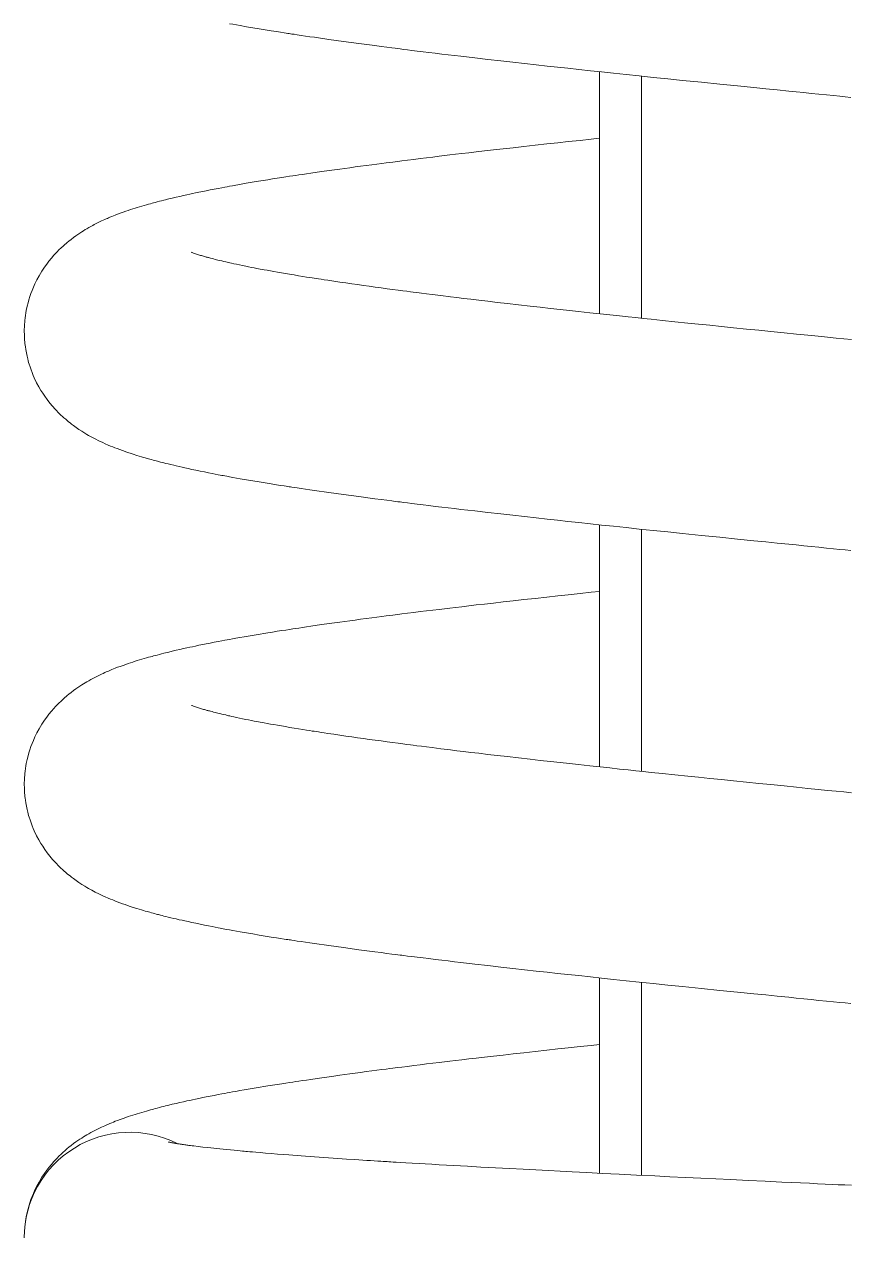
# Model space of a CAD drawing. Extents: x 104.2 to 172.2, y 134.1 to 160.6.
# Drawn here: x 149.018 to 150.237, y 135.947 to 137.743 of the extents above; entities that cross this region are included whole.
import ezdxf

# ---------------------------------------------------------------- set-up
doc = ezdxf.new("R2010")
doc.units = 0
doc.header["$LTSCALE"] = 0.5
doc.header["$MEASUREMENT"] = 0
doc.layers.add('AM_5', color=3, linetype='CONTINUOUS', lineweight=15)

msp = doc.modelspace()

# ---------------------------------------------------------------- linework, layer by layer
at = {"layer": 'AM_5', "color": 0, "ltscale": 0.75}
for p, q in [((149.93098, 137.30763), (149.93098, 137.66586)), ((149.93098, 136.63727), (149.93098, 136.99549)), ((149.93098, 136.03957), (149.93098, 136.32513))]:
    msp.add_line(p, q, dxfattribs=at)
at = {"layer": 'AM_5', "color": 0, "ltscale": 0.75, "flags": 128}
for points in [[(150.24023, 137.63446), (150.23181, 137.63531), (150.22383, 137.63612), (150.21455, 137.63705), (150.20439, 137.63808), (150.19309, 137.63922), (150.18173, 137.64036), (150.17048, 137.6415), (150.15934, 137.64262), (150.14831, 137.64373), (150.13122, 137.64546), (150.11434, 137.64716), (150.09691, 137.64891), (150.07242, 137.65138), (150.04665, 137.65397), (150.01956, 137.65671), (149.99116, 137.65962), (149.9697, 137.66183), (149.94813, 137.66406), (149.92753, 137.66622), (149.90793, 137.66828), (149.88934, 137.67024), (149.87175, 137.67212), (149.85514, 137.6739), (149.83802, 137.67574), (149.82208, 137.67747), (149.80673, 137.67914), (149.79109, 137.68086), (149.77515, 137.68261), (149.75794, 137.68452), (149.74044, 137.68647), (149.72255, 137.68849), (149.70381, 137.69061), (149.68421, 137.69285), (149.66374, 137.69523), (149.65448, 137.69632), (149.64506, 137.69744), (149.63549, 137.69858), (149.62578, 137.69975), (149.61632, 137.7009), (149.60778, 137.70195), (149.59887, 137.70305), (149.5912, 137.704), (149.58476, 137.70481), (149.57951, 137.70547), (149.57645, 137.70585), (149.57382, 137.70619), (149.57057, 137.7066), (149.56654, 137.70711), (149.56176, 137.70772), (149.55435, 137.70868), (149.54569, 137.7098), (149.53665, 137.71098), (149.51305, 137.71411), (149.49036, 137.7172), (149.46849, 137.72025), (149.44717, 137.7233), (149.44059, 137.72425), (149.43406, 137.72521), (149.42761, 137.72616), (149.42188, 137.72701), (149.4172, 137.72772), (149.41404, 137.72819), (149.41161, 137.72856), (149.40984, 137.72883), (149.40789, 137.72912), (149.4055, 137.72949), (149.40266, 137.72993), (149.39731, 137.73075), (149.39091, 137.73175), (149.38348, 137.73293), (149.37459, 137.73436), (149.36547, 137.73586), (149.3562, 137.73741), (149.34682, 137.73901), (149.33732, 137.74067), (149.33197, 137.74162), (149.32659, 137.74258), (149.32163, 137.74348)], [(150.24023, 136.9641), (150.23181, 136.96495), (150.22383, 136.96575), (150.21455, 136.96669), (150.20439, 136.96772), (150.19309, 136.96886), (150.18173, 136.97), (150.17048, 136.97114), (150.15934, 136.97226), (150.14831, 136.97337), (150.13122, 136.97509), (150.11434, 136.97679), (150.09691, 136.97855), (150.07242, 136.98101), (150.04665, 136.98361), (150.01956, 136.98635), (149.99116, 136.98925), (149.9697, 136.99146), (149.94813, 136.9937), (149.92753, 136.99585), (149.90793, 136.99791), (149.88934, 136.99988), (149.87175, 137.00175), (149.85514, 137.00353), (149.83802, 137.00538), (149.82208, 137.00711), (149.80673, 137.00878), (149.79109, 137.01049), (149.77515, 137.01225), (149.75794, 137.01416), (149.74044, 137.01611), (149.72255, 137.01812), (149.70381, 137.02024), (149.68421, 137.02249), (149.66374, 137.02487), (149.65448, 137.02596), (149.64506, 137.02708), (149.63549, 137.02822), (149.62578, 137.02939), (149.61632, 137.03054), (149.60778, 137.03159), (149.59887, 137.03268), (149.5912, 137.03364), (149.58476, 137.03444), (149.57951, 137.0351), (149.57645, 137.03549), (149.57382, 137.03582), (149.57057, 137.03623), (149.56654, 137.03675), (149.56176, 137.03736), (149.55435, 137.03831), (149.54569, 137.03943), (149.53665, 137.04062), (149.51305, 137.04375), (149.49036, 137.04684), (149.46849, 137.04989), (149.44717, 137.05293), (149.44059, 137.05389), (149.43406, 137.05484), (149.42761, 137.0558), (149.42188, 137.05665), (149.4172, 137.05735), (149.41404, 137.05783), (149.41161, 137.0582), (149.40984, 137.05847), (149.40789, 137.05876), (149.4055, 137.05913), (149.40266, 137.05956), (149.39731, 137.06039), (149.39091, 137.06139), (149.38348, 137.06257), (149.37459, 137.064), (149.36547, 137.0655), (149.3562, 137.06705), (149.34682, 137.06865), (149.33732, 137.0703), (149.33197, 137.07125), (149.32659, 137.07222), (149.32163, 137.07312), (149.31765, 137.07385), (149.31462, 137.07442), (149.31242, 137.07483), (149.31014, 137.07525), (149.30765, 137.07573), (149.30495, 137.07624), (149.30072, 137.07705), (149.29607, 137.07796), (149.29078, 137.079), (149.28484, 137.08019), (149.27827, 137.08153), (149.2719, 137.08286), (149.26594, 137.08413), (149.26054, 137.0853), (149.25574, 137.08635), (149.25155, 137.08729), (149.24747, 137.08822), (149.24302, 137.08924), (149.23922, 137.09013), (149.23513, 137.09111), (149.2312, 137.09205), (149.22778, 137.0929), (149.22483, 137.09363), (149.22227, 137.09427), (149.21991, 137.09487), (149.2182, 137.09531), (149.21661, 137.09572), (149.2151, 137.09612), (149.21324, 137.09661), (149.21088, 137.09723), (149.20868, 137.09782), (149.20621, 137.09849), (149.20381, 137.09915), (149.2017, 137.09974), (149.19987, 137.10025), (149.19715, 137.10102), (149.19444, 137.10181), (149.19161, 137.10264), (149.18836, 137.10361), (149.18457, 137.10477), (149.17949, 137.10637), (149.17506, 137.10781), (149.17108, 137.10915), (149.16739, 137.11042), (149.1635, 137.1118), (149.15948, 137.11326), (149.15553, 137.11476), (149.15214, 137.11607), (149.14897, 137.11734), (149.14597, 137.11856), (149.14237, 137.12008), (149.13808, 137.12196), (149.13428, 137.12368), (149.1287, 137.12633), (149.12316, 137.1291), (149.11801, 137.13182), (149.11345, 137.13436), (149.11092, 137.13583), (149.10759, 137.13782), (149.1035, 137.14036), (149.099, 137.14331), (149.0948, 137.1462), (149.09096, 137.14898), (149.08823, 137.15104), (149.08589, 137.15287), (149.0839, 137.15446), (149.08184, 137.15615), (149.0795, 137.15814), (149.07691, 137.16041), (149.0705, 137.16639), (149.06397, 137.17312), (149.06011, 137.17745), (149.05619, 137.18213), (149.05223, 137.18723), (149.0486, 137.19226), (149.04555, 137.1968), (149.04294, 137.20095), (149.0398, 137.20631), (149.0366, 137.21229), (149.03316, 137.21944), (149.03151, 137.2232), (149.02988, 137.2272), (149.02829, 137.23141), (149.02677, 137.23577), (149.02554, 137.23964), (149.02475, 137.2423), (149.02412, 137.24457), (149.02337, 137.24744), (149.02242, 137.2514), (149.02138, 137.25636), (149.02051, 137.26119), (149.01991, 137.26518), (149.01954, 137.26805), (149.01928, 137.27039), (149.01905, 137.27277), (149.01882, 137.2754), (149.01856, 137.27924), (149.01838, 137.28346), (149.01831, 137.28801), (149.01835, 137.29128), (149.01846, 137.29435), (149.01861, 137.29721), (149.01874, 137.29923), (149.0189, 137.30147), (149.01916, 137.30438), (149.01957, 137.30817), (149.02005, 137.31182), (149.02065, 137.31566), (149.02131, 137.31931), (149.02258, 137.32531), (149.02388, 137.33055), (149.02508, 137.33484), (149.0266, 137.33972), (149.02819, 137.34436), (149.02987, 137.3488), (149.03178, 137.35344), (149.03412, 137.35868), (149.037, 137.36453), (149.04021, 137.37045), (149.04437, 137.37738), (149.04819, 137.38317), (149.05147, 137.38778), (149.05479, 137.39213), (149.05841, 137.39659), (149.06205, 137.40078), (149.0644, 137.40337), (149.06681, 137.40591), (149.06954, 137.40867), (149.07261, 137.41166), (149.07572, 137.41455), (149.07825, 137.4168), (149.08013, 137.41842), (149.08182, 137.41985), (149.08425, 137.42185), (149.08746, 137.42439), (149.09119, 137.42721), (149.09457, 137.42966), (149.09754, 137.43173), (149.10054, 137.43374), (149.10333, 137.43555), (149.10596, 137.4372), (149.10852, 137.43877), (149.1109, 137.44019), (149.11366, 137.44178), (149.11668, 137.44347), (149.11943, 137.44496), (149.12182, 137.44623), (149.12458, 137.44765), (149.12747, 137.44909), (149.13055, 137.45059), (149.13266, 137.45159), (149.1349, 137.45263), (149.13729, 137.45371), (149.13946, 137.45468), (149.14116, 137.45542), (149.14269, 137.45607), (149.14492, 137.45702), (149.14762, 137.45813), (149.15032, 137.45923), (149.15286, 137.46023), (149.15631, 137.46157), (149.16015, 137.463), (149.16425, 137.46449), (149.1683, 137.46592), (149.17209, 137.46722), (149.17555, 137.46837), (149.17886, 137.46945), (149.1821, 137.47048), (149.18534, 137.47149), (149.18875, 137.47253), (149.19188, 137.47346), (149.19542, 137.4745), (149.19883, 137.47548), (149.20196, 137.47636), (149.20478, 137.47714), (149.2073, 137.47783), (149.20949, 137.47842), (149.21171, 137.47901), (149.21455, 137.47976), (149.21804, 137.48067), (149.22124, 137.48149), (149.22439, 137.48228), (149.22726, 137.483), (149.22986, 137.48364), (149.23216, 137.4842), (149.23707, 137.48538), (149.24288, 137.48675), (149.24836, 137.48801), (149.25358, 137.48919), (149.25878, 137.49034), (149.26279, 137.49122), (149.26684, 137.49209), (149.27138, 137.49305), (149.27645, 137.49411), (149.28203, 137.49526), (149.28739, 137.49634), (149.29302, 137.49747), (149.29893, 137.49862), (149.30492, 137.49978), (149.31019, 137.50078), (149.31464, 137.50161), (149.31824, 137.50228), (149.32177, 137.50293), (149.32601, 137.5037), (149.33102, 137.5046), (149.33682, 137.50563), (149.34343, 137.50679), (149.36093, 137.50977), (149.37852, 137.51266), (149.38544, 137.51377), (149.39235, 137.51486), (149.39885, 137.51587), (149.40477, 137.51678), (149.41036, 137.51764), (149.41527, 137.51838), (149.41963, 137.51903), (149.42433, 137.51974), (149.42958, 137.52052), (149.43539, 137.52137), (149.44176, 137.5223), (149.45138, 137.5237), (149.46177, 137.52518), (149.47294, 137.52676), (149.48492, 137.52843), (149.49214, 137.52943), (149.49963, 137.53045), (149.50739, 137.53151), (149.51545, 137.53259), (149.52379, 137.53371), (149.53195, 137.53479), (149.53938, 137.53576), (149.54668, 137.53672), (149.55305, 137.53754), (149.55848, 137.53824), (149.56294, 137.53881), (149.56642, 137.53926), (149.57062, 137.53979), (149.57653, 137.54054), (149.58472, 137.54157), (149.59429, 137.54277), (149.60377, 137.54394), (149.61313, 137.54509), (149.62237, 137.54622), (149.63149, 137.54732), (149.63956, 137.54829), (149.64752, 137.54924), (149.65578, 137.55022), (149.66506, 137.55131), (149.67539, 137.55251), (149.68657, 137.55381), (149.69879, 137.55521), (149.71207, 137.55671), (149.72644, 137.55834), (149.74114, 137.55999), (149.75686, 137.56174), (149.77363, 137.5636), (149.79059, 137.56547), (149.80687, 137.56725), (149.82245, 137.56895), (149.83988, 137.57084), (149.85629, 137.5726), (149.86848, 137.57391)], [(149.26552, 137.40529), (149.26561, 137.40525), (149.26593, 137.40512), (149.2665, 137.40488), (149.26726, 137.40459), (149.26836, 137.40417), (149.26979, 137.40365), (149.27139, 137.4031), (149.27296, 137.40257), (149.27439, 137.4021), (149.27591, 137.40162), (149.27757, 137.4011), (149.27875, 137.40074), (149.28018, 137.40032), (149.28184, 137.39983), (149.28343, 137.39937), (149.28492, 137.39894), (149.28623, 137.39857), (149.28741, 137.39824), (149.28854, 137.39793), (149.28963, 137.39763), (149.29072, 137.39734), (149.29215, 137.39695), (149.29382, 137.39651), (149.29583, 137.39598), (149.29819, 137.39537), (149.30051, 137.39478), (149.30267, 137.39424), (149.30465, 137.39375), (149.30745, 137.39307), (149.3103, 137.39239), (149.3132, 137.3917), (149.31601, 137.39105), (149.31842, 137.3905), (149.32042, 137.39005), (149.32222, 137.38964), (149.32484, 137.38906), (149.32808, 137.38835), (149.33197, 137.3875), (149.33641, 137.38656), (149.34107, 137.38559), (149.34594, 137.38459), (149.34992, 137.38379), (149.35405, 137.38297), (149.35823, 137.38215), (149.36186, 137.38145), (149.36479, 137.38089), (149.36701, 137.38047), (149.36974, 137.37995), (149.37314, 137.37932), (149.37724, 137.37856), (149.38206, 137.37769), (149.38733, 137.37674), (149.39278, 137.37578), (149.39841, 137.3748), (149.40424, 137.3738), (149.41054, 137.37274), (149.41706, 137.37166), (149.42379, 137.37056), (149.43015, 137.36953), (149.43574, 137.36864), (149.44055, 137.36789), (149.44403, 137.36734), (149.4469, 137.3669), (149.44964, 137.36647), (149.45302, 137.36595), (149.45708, 137.36533), (149.46181, 137.36461), (149.46725, 137.36379), (149.47575, 137.36252), (149.48454, 137.36123), (149.49346, 137.35993), (149.5025, 137.35862), (149.51098, 137.35742), (149.51956, 137.35621), (149.52824, 137.355), (149.53701, 137.35378), (149.54589, 137.35257), (149.55468, 137.35138), (149.56279, 137.3503), (149.57083, 137.34923), (149.57793, 137.34829), (149.58405, 137.34749), (149.58919, 137.34683), (149.59333, 137.34629), (149.59874, 137.34559), (149.6054, 137.34474), (149.61305, 137.34377), (149.62104, 137.34276), (149.63422, 137.34112), (149.64817, 137.3394), (149.65762, 137.33825), (149.66753, 137.33705), (149.67844, 137.33575), (149.69043, 137.33433), (149.7035, 137.3328), (149.71743, 137.33119), (149.73249, 137.32946), (149.74871, 137.3276), (149.76614, 137.32563), (149.78096, 137.32396), (149.79604, 137.32227), (149.81057, 137.32065), (149.82451, 137.31911), (149.83784, 137.31765), (149.85435, 137.31584), (149.86974, 137.31417), (149.88398, 137.31264), (149.89815, 137.31112), (149.91089, 137.30976), (149.92219, 137.30856), (149.93332, 137.30738), (149.9452, 137.30613), (149.96191, 137.30438), (149.97995, 137.3025), (149.9993, 137.3005), (150.01501, 137.29889), (150.03151, 137.2972), (150.04878, 137.29544), (150.06686, 137.29361), (150.08576, 137.2917), (150.10443, 137.28982), (150.12215, 137.28802), (150.1416, 137.28606), (150.15972, 137.28423), (150.17649, 137.28253), (150.19188, 137.28098), (150.20589, 137.27957), (150.21869, 137.27827), (150.22973, 137.27716), (150.24129, 137.27599)], [(149.01831, 136.61765), (149.01835, 136.62091), (149.01846, 136.62398), (149.01861, 136.62685), (149.01874, 136.62887), (149.0189, 136.63111), (149.01916, 136.63401), (149.01957, 136.63781), (149.02005, 136.64146), (149.02065, 136.64529), (149.02131, 136.64894), (149.02258, 136.65495), (149.02388, 136.66019), (149.02508, 136.66448), (149.0266, 136.66935), (149.02819, 136.67399), (149.02987, 136.67843), (149.03178, 136.68308), (149.03412, 136.68832), (149.037, 136.69416), (149.04021, 136.70009), (149.04437, 136.70702), (149.04819, 136.71281), (149.05147, 136.71741), (149.05479, 136.72176), (149.05841, 136.72622), (149.06205, 136.73042), (149.0644, 136.733), (149.06681, 136.73555), (149.06954, 136.73831), (149.07261, 136.7413), (149.07572, 136.74418), (149.07825, 136.74644), (149.08013, 136.74806), (149.08182, 136.74949), (149.08425, 136.75148), (149.08746, 136.75402), (149.09119, 136.75684), (149.09457, 136.7593), (149.09754, 136.76136), (149.10054, 136.76337), (149.10333, 136.76519), (149.10596, 136.76684), (149.10852, 136.7684), (149.1109, 136.76982), (149.11366, 136.77141), (149.11668, 136.7731), (149.11943, 136.7746), (149.12182, 136.77586), (149.12458, 136.77728), (149.12747, 136.77873), (149.13055, 136.78022), (149.13266, 136.78122), (149.1349, 136.78227), (149.13729, 136.78335), (149.13946, 136.78431), (149.14116, 136.78506), (149.14269, 136.78571), (149.14492, 136.78665), (149.14762, 136.78777), (149.15032, 136.78886), (149.15286, 136.78987), (149.15631, 136.7912), (149.16015, 136.79264), (149.16425, 136.79413), (149.1683, 136.79556), (149.17209, 136.79685), (149.17555, 136.79801), (149.17886, 136.79908), (149.1821, 136.80012), (149.18534, 136.80113), (149.18875, 136.80216), (149.19188, 136.8031), (149.19542, 136.80414), (149.19883, 136.80511), (149.20196, 136.80599), (149.20478, 136.80678), (149.2073, 136.80746), (149.20949, 136.80805), (149.21171, 136.80865), (149.21455, 136.8094), (149.21804, 136.81031), (149.22124, 136.81112), (149.22439, 136.81192), (149.22726, 136.81264), (149.22986, 136.81327), (149.23216, 136.81384), (149.23707, 136.81502), (149.24288, 136.81638), (149.24836, 136.81765), (149.25358, 136.81882), (149.25878, 136.81998), (149.26279, 136.82085), (149.26684, 136.82172), (149.27138, 136.82269), (149.27645, 136.82375), (149.28203, 136.8249), (149.28739, 136.82598), (149.29302, 136.8271), (149.29893, 136.82826), (149.30492, 136.82941), (149.31019, 136.83041), (149.31464, 136.83125), (149.31824, 136.83191), (149.32177, 136.83256), (149.32601, 136.83333), (149.33102, 136.83424), (149.33682, 136.83527), (149.34343, 136.83643), (149.36093, 136.83941), (149.37852, 136.84229), (149.38544, 136.8434), (149.39235, 136.84449), (149.39885, 136.84551), (149.40477, 136.84642), (149.41036, 136.84727), (149.41527, 136.84802), (149.41963, 136.84867), (149.42433, 136.84937), (149.42958, 136.85015), (149.43539, 136.85101), (149.44176, 136.85194), (149.45138, 136.85333), (149.46177, 136.85482), (149.47294, 136.8564), (149.48492, 136.85807), (149.49214, 136.85907), (149.49963, 136.86009), (149.50739, 136.86115), (149.51545, 136.86223), (149.52379, 136.86334), (149.53195, 136.86443), (149.53938, 136.8654), (149.54668, 136.86635), (149.55305, 136.86718), (149.55848, 136.86788), (149.56294, 136.86845), (149.56642, 136.8689), (149.57062, 136.86943), (149.57653, 136.87018), (149.58472, 136.87121), (149.59429, 136.87241), (149.60377, 136.87358), (149.61313, 136.87473), (149.62237, 136.87586), (149.63149, 136.87696), (149.63956, 136.87793), (149.64752, 136.87887), (149.65578, 136.87985), (149.66506, 136.88094), (149.67539, 136.88215), (149.68657, 136.88344), (149.69879, 136.88484), (149.71207, 136.88635), (149.72644, 136.88797), (149.74114, 136.88962), (149.75686, 136.89138), (149.77363, 136.89324), (149.79059, 136.89511), (149.80687, 136.89689), (149.82245, 136.89858), (149.83988, 136.90047), (149.85629, 136.90224), (149.86848, 136.90354)], [(149.26552, 136.73493), (149.26561, 136.73489), (149.26593, 136.73475), (149.2665, 136.73452), (149.26726, 136.73422), (149.26836, 136.73381), (149.26979, 136.73329), (149.27139, 136.73273), (149.27296, 136.73221), (149.27439, 136.73174), (149.27591, 136.73125), (149.27757, 136.73074), (149.27875, 136.73038), (149.28018, 136.72995), (149.28184, 136.72946), (149.28343, 136.729), (149.28492, 136.72858), (149.28623, 136.72821), (149.28741, 136.72788), (149.28854, 136.72757), (149.28963, 136.72727), (149.29072, 136.72697), (149.29215, 136.72659), (149.29382, 136.72615), (149.29583, 136.72562), (149.29819, 136.72501), (149.30051, 136.72442), (149.30267, 136.72388), (149.30465, 136.72339), (149.30745, 136.72271), (149.3103, 136.72202), (149.3132, 136.72134), (149.31601, 136.72069), (149.31842, 136.72014), (149.32042, 136.71968), (149.32222, 136.71928), (149.32484, 136.71869), (149.32808, 136.71798), (149.33197, 136.71714), (149.33641, 136.7162), (149.34107, 136.71523), (149.34594, 136.71423), (149.34992, 136.71342), (149.35405, 136.7126), (149.35823, 136.71179), (149.36186, 136.71109), (149.36479, 136.71052), (149.36701, 136.7101), (149.36974, 136.70959), (149.37314, 136.70896), (149.37724, 136.7082), (149.38206, 136.70732), (149.38733, 136.70638), (149.39278, 136.70542), (149.39841, 136.70444), (149.40424, 136.70344), (149.41054, 136.70237), (149.41706, 136.70129), (149.42379, 136.70019), (149.43015, 136.69917), (149.43574, 136.69828), (149.44055, 136.69752), (149.44403, 136.69698), (149.4469, 136.69653), (149.44964, 136.69611), (149.45302, 136.69559), (149.45708, 136.69497), (149.46181, 136.69425), (149.46725, 136.69343), (149.47575, 136.69216), (149.48454, 136.69086), (149.49346, 136.68956), (149.5025, 136.68826), (149.51098, 136.68705), (149.51956, 136.68584), (149.52824, 136.68463), (149.53701, 136.68342), (149.54589, 136.68221), (149.55468, 136.68102), (149.56279, 136.67993), (149.57083, 136.67887), (149.57793, 136.67793), (149.58405, 136.67713), (149.58919, 136.67646), (149.59333, 136.67593), (149.59874, 136.67523), (149.6054, 136.67438), (149.61305, 136.67341), (149.62104, 136.6724), (149.63422, 136.67075), (149.64817, 136.66904), (149.65762, 136.66789), (149.66753, 136.66669), (149.67844, 136.66538), (149.69043, 136.66397), (149.7035, 136.66244), (149.71743, 136.66082), (149.73249, 136.65909), (149.74871, 136.65724), (149.76614, 136.65526), (149.78096, 136.65359), (149.79604, 136.65191), (149.81057, 136.65029), (149.82451, 136.64875), (149.83784, 136.64728), (149.85435, 136.64548), (149.86974, 136.64381), (149.88398, 136.64227), (149.89815, 136.64075), (149.91089, 136.63939), (149.92219, 136.6382), (149.93332, 136.63702), (149.9452, 136.63577), (149.96191, 136.63402), (149.97995, 136.63214), (149.9993, 136.63014), (150.01501, 136.62852), (150.03151, 136.62684), (150.04878, 136.62508), (150.06686, 136.62325), (150.08576, 136.62134), (150.10443, 136.61945), (150.12215, 136.61766), (150.1416, 136.61569), (150.15972, 136.61386), (150.17649, 136.61217), (150.19188, 136.61062), (150.20589, 136.6092), (150.21869, 136.60791), (150.22973, 136.6068), (150.24129, 136.60563)], [(150.24023, 136.29374), (150.23181, 136.29459), (150.22383, 136.29539), (150.21455, 136.29633), (150.20439, 136.29735), (150.19309, 136.29849), (150.18173, 136.29964), (150.17048, 136.30077), (150.15934, 136.30189), (150.14831, 136.30301), (150.13122, 136.30473), (150.11434, 136.30643), (150.09691, 136.30818), (150.07242, 136.31065), (150.04665, 136.31324), (150.01956, 136.31599), (149.99116, 136.31889), (149.9697, 136.3211), (149.94813, 136.32334), (149.92753, 136.32549), (149.90793, 136.32755), (149.88934, 136.32952), (149.87175, 136.33139), (149.85514, 136.33317), (149.83802, 136.33501), (149.82208, 136.33674), (149.80673, 136.33841), (149.79109, 136.34013), (149.77515, 136.34189), (149.75794, 136.34379), (149.74044, 136.34575), (149.72255, 136.34776), (149.70381, 136.34988), (149.68421, 136.35212), (149.66374, 136.3545), (149.65448, 136.35559), (149.64506, 136.35671), (149.63549, 136.35786), (149.62578, 136.35903), (149.61632, 136.36017), (149.60778, 136.36122), (149.59887, 136.36232), (149.5912, 136.36327), (149.58476, 136.36408), (149.57951, 136.36474), (149.57645, 136.36512), (149.57382, 136.36546), (149.57057, 136.36587), (149.56654, 136.36638), (149.56176, 136.367), (149.55435, 136.36795), (149.54569, 136.36907), (149.53665, 136.37025), (149.51305, 136.37339), (149.49036, 136.37647), (149.46849, 136.37952), (149.44717, 136.38257), (149.44059, 136.38352), (149.43406, 136.38448), (149.42761, 136.38543), (149.42188, 136.38629), (149.4172, 136.38699), (149.41404, 136.38746), (149.41161, 136.38783), (149.40984, 136.3881), (149.40789, 136.3884), (149.4055, 136.38876), (149.40266, 136.3892), (149.39731, 136.39002), (149.39091, 136.39103), (149.38348, 136.3922), (149.37459, 136.39364), (149.36547, 136.39513), (149.3562, 136.39668), (149.34682, 136.39828), (149.33732, 136.39994), (149.33197, 136.40089), (149.32659, 136.40186), (149.32163, 136.40276), (149.31765, 136.40349), (149.31462, 136.40405), (149.31242, 136.40446), (149.31014, 136.40489), (149.30765, 136.40536), (149.30495, 136.40588), (149.30072, 136.40669), (149.29607, 136.40759), (149.29078, 136.40864), (149.28484, 136.40983), (149.27827, 136.41117), (149.2719, 136.4125), (149.26594, 136.41376), (149.26054, 136.41493), (149.25574, 136.41599), (149.25155, 136.41693), (149.24747, 136.41785), (149.24302, 136.41888), (149.23922, 136.41977), (149.23513, 136.42074), (149.2312, 136.42169), (149.22778, 136.42253), (149.22483, 136.42326), (149.22227, 136.42391), (149.21991, 136.42451), (149.2182, 136.42495), (149.21661, 136.42536), (149.2151, 136.42575), (149.21324, 136.42624), (149.21088, 136.42687), (149.20868, 136.42746), (149.20621, 136.42813), (149.20381, 136.42879), (149.2017, 136.42937), (149.19987, 136.42989), (149.19715, 136.43066), (149.19444, 136.43144), (149.19161, 136.43227), (149.18836, 136.43325), (149.18457, 136.43441), (149.17949, 136.43601), (149.17506, 136.43745), (149.17108, 136.43878), (149.16739, 136.44006), (149.1635, 136.44143), (149.15948, 136.4429), (149.15553, 136.44439), (149.15214, 136.44571), (149.14897, 136.44697), (149.14597, 136.4482), (149.14237, 136.44972), (149.13808, 136.45159), (149.13428, 136.45331), (149.1287, 136.45596), (149.12316, 136.45874), (149.11801, 136.46146), (149.11345, 136.464), (149.11092, 136.46546), (149.10759, 136.46745), (149.1035, 136.47), (149.099, 136.47295), (149.0948, 136.47584), (149.09096, 136.47862), (149.08823, 136.48068), (149.08589, 136.4825), (149.0839, 136.48409), (149.08184, 136.48579), (149.0795, 136.48777), (149.07691, 136.49005), (149.0705, 136.49603), (149.06397, 136.50276), (149.06011, 136.50708), (149.05619, 136.51177), (149.05223, 136.51687), (149.0486, 136.5219), (149.04555, 136.52644), (149.04294, 136.53058), (149.0398, 136.53595), (149.0366, 136.54193), (149.03316, 136.54908), (149.03151, 136.55284), (149.02988, 136.55683), (149.02829, 136.56105), (149.02677, 136.56541), (149.02554, 136.56928), (149.02475, 136.57194), (149.02412, 136.5742), (149.02337, 136.57707), (149.02242, 136.58104), (149.02138, 136.586), (149.02051, 136.59082), (149.01991, 136.59482), (149.01954, 136.59768), (149.01928, 136.60002), (149.01905, 136.60241), (149.01882, 136.60503), (149.01856, 136.60888), (149.01838, 136.6131), (149.01831, 136.61765)], [(149.01831, 135.94728), (149.01835, 135.95055), (149.01846, 135.95362), (149.01861, 135.95649), (149.01874, 135.9585), (149.0189, 135.96075), (149.01916, 135.96365), (149.01957, 135.96744), (149.02005, 135.9711), (149.02065, 135.97493), (149.02131, 135.97858), (149.02258, 135.98459), (149.02388, 135.98982), (149.02508, 135.99411), (149.0266, 135.99899), (149.02819, 136.00363), (149.02987, 136.00807), (149.03178, 136.01272), (149.03412, 136.01795), (149.037, 136.0238), (149.04021, 136.02972), (149.04437, 136.03665), (149.04819, 136.04244), (149.05147, 136.04705), (149.05479, 136.0514), (149.05841, 136.05586), (149.06205, 136.06006), (149.0644, 136.06264), (149.06681, 136.06518), (149.06954, 136.06795), (149.07261, 136.07093), (149.07572, 136.07382), (149.07825, 136.07607), (149.08013, 136.0777), (149.08182, 136.07913), (149.08425, 136.08112), (149.08746, 136.08366), (149.09119, 136.08648), (149.09457, 136.08893), (149.09754, 136.091), (149.10054, 136.09301), (149.10333, 136.09483), (149.10596, 136.09648), (149.10852, 136.09804), (149.1109, 136.09946), (149.11366, 136.10105), (149.11668, 136.10274), (149.11943, 136.10423), (149.12182, 136.1055), (149.12458, 136.10692), (149.12747, 136.10836), (149.13055, 136.10986), (149.13266, 136.11086), (149.1349, 136.1119), (149.13729, 136.11298), (149.13946, 136.11395), (149.14116, 136.11469), (149.14269, 136.11535), (149.14492, 136.11629), (149.14762, 136.11741), (149.15032, 136.1185), (149.15286, 136.1195), (149.15631, 136.12084), (149.16015, 136.12228), (149.16425, 136.12376), (149.1683, 136.12519), (149.17209, 136.12649), (149.17555, 136.12764), (149.17886, 136.12872), (149.1821, 136.12975), (149.18534, 136.13076), (149.18875, 136.1318), (149.19188, 136.13274), (149.19542, 136.13377), (149.19883, 136.13475), (149.20196, 136.13563), (149.20478, 136.13641), (149.2073, 136.1371), (149.20949, 136.13769), (149.21171, 136.13828), (149.21455, 136.13903), (149.21804, 136.13994), (149.22124, 136.14076), (149.22439, 136.14156), (149.22726, 136.14227), (149.22986, 136.14291), (149.23216, 136.14347), (149.23707, 136.14465), (149.24288, 136.14602), (149.24836, 136.14728), (149.25358, 136.14846), (149.25878, 136.14961), (149.26279, 136.15049), (149.26684, 136.15136), (149.27138, 136.15232), (149.27645, 136.15338), (149.28203, 136.15453), (149.28739, 136.15562), (149.29302, 136.15674), (149.29893, 136.1579), (149.30492, 136.15905), (149.31019, 136.16005), (149.31464, 136.16088), (149.31824, 136.16155), (149.32177, 136.1622), (149.32601, 136.16297), (149.33102, 136.16387), (149.33682, 136.1649), (149.34343, 136.16606), (149.36093, 136.16904), (149.37852, 136.17193), (149.38544, 136.17304), (149.39235, 136.17413), (149.39885, 136.17514), (149.40477, 136.17606), (149.41036, 136.17691), (149.41527, 136.17765), (149.41963, 136.17831), (149.42433, 136.17901), (149.42958, 136.17979), (149.43539, 136.18064), (149.44176, 136.18158), (149.45138, 136.18297), (149.46177, 136.18446), (149.47294, 136.18604), (149.48492, 136.18771), (149.49214, 136.1887), (149.49963, 136.18973), (149.50739, 136.19078), (149.51545, 136.19187), (149.52379, 136.19298), (149.53195, 136.19406), (149.53938, 136.19504), (149.54668, 136.19599), (149.55305, 136.19682), (149.55848, 136.19751), (149.56294, 136.19809), (149.56642, 136.19853), (149.57062, 136.19907), (149.57653, 136.19982), (149.58472, 136.20085), (149.59429, 136.20204), (149.60377, 136.20322), (149.61313, 136.20437), (149.62237, 136.20549), (149.63149, 136.20659), (149.63956, 136.20756), (149.64752, 136.20851), (149.65578, 136.20949), (149.66506, 136.21058), (149.67539, 136.21179), (149.68657, 136.21308), (149.69879, 136.21448), (149.71207, 136.21599), (149.72644, 136.21761), (149.74114, 136.21926), (149.75686, 136.22101), (149.77363, 136.22287), (149.79059, 136.22474), (149.80687, 136.22652), (149.82245, 136.22822), (149.83988, 136.23011), (149.85629, 136.23187), (149.86848, 136.23318)], [(149.23135, 136.08898), (149.2314, 136.08897), (149.23151, 136.08894), (149.23167, 136.0889), (149.23195, 136.08884), (149.23238, 136.08874), (149.23297, 136.08861), (149.2337, 136.08846), (149.23458, 136.08827), (149.23553, 136.08808), (149.23642, 136.08791), (149.23725, 136.08775), (149.23818, 136.08758), (149.23924, 136.08739), (149.24049, 136.08717), (149.24197, 136.08691), (149.2433, 136.08669), (149.24478, 136.08644), (149.24623, 136.08621), (149.24751, 136.08601), (149.24861, 136.08583), (149.24952, 136.08569), (149.25053, 136.08554), (149.25187, 136.08534), (149.25355, 136.08509), (149.25549, 136.08481), (149.25723, 136.08457), (149.25869, 136.08436), (149.25988, 136.0842), (149.26164, 136.08396), (149.26384, 136.08367), (149.2664, 136.08334), (149.26903, 136.083), (149.27549, 136.0822), (149.28241, 136.08139), (149.28986, 136.08055), (149.29426, 136.08008), (149.2985, 136.07963), (149.30269, 136.07919), (149.30729, 136.07872), (149.31235, 136.07821), (149.31769, 136.07768), (149.32309, 136.07716), (149.32851, 136.07664), (149.33391, 136.07613), (149.33752, 136.0758), (149.34071, 136.07551), (149.34347, 136.07526), (149.34583, 136.07505), (149.34826, 136.07483), (149.35184, 136.07451), (149.35588, 136.07416), (149.36039, 136.07377), (149.3672, 136.07319), (149.37495, 136.07254), (149.38349, 136.07183), (149.39243, 136.07111), (149.40938, 136.06978), (149.42762, 136.0684), (149.44721, 136.06697), (149.46817, 136.06549), (149.48168, 136.06456), (149.49464, 136.06369), (149.50699, 136.06288), (149.5187, 136.06212), (149.52456, 136.06175), (149.53022, 136.06139), (149.53569, 136.06104), (149.54085, 136.06072), (149.5452, 136.06045), (149.54865, 136.06024), (149.55122, 136.06008), (149.55288, 136.05998), (149.5547, 136.05987), (149.5571, 136.05972), (149.56009, 136.05954), (149.56366, 136.05932), (149.56783, 136.05907), (149.57455, 136.05867), (149.58243, 136.0582), (149.59151, 136.05767), (149.60182, 136.05707), (149.61098, 136.05653), (149.62097, 136.05596), (149.63168, 136.05534), (149.64237, 136.05473), (149.65294, 136.05413), (149.67331, 136.05299), (149.69311, 136.05189), (149.71485, 136.0507), (149.7357, 136.04957), (149.75562, 136.04851), (149.77453, 136.04751), (149.79321, 136.04653), (149.8107, 136.04562), (149.82836, 136.04471), (149.85004, 136.0436), (149.87308, 136.04244), (149.89748, 136.04122), (149.92325, 136.03995), (149.95039, 136.03862), (149.97266, 136.03755), (149.99564, 136.03645), (150.0184, 136.03538), (150.04081, 136.03432), (150.06285, 136.03327), (150.08851, 136.03206), (150.11357, 136.03087), (150.13801, 136.02972), (150.15211, 136.02905), (150.16593, 136.0284), (150.17894, 136.02778), (150.19097, 136.02721), (150.20224, 136.02668), (150.21248, 136.0262), (150.22171, 136.02576), (150.23116, 136.02531), (150.24113, 136.02484)]]:
    msp.add_lwpolyline(points, dxfattribs=at)
at = {"layer": 'AM_5', "color": 0, "ltscale": 0.75}
for points in [[(149.86848, 137.31431), (149.86848, 137.67247)], [(149.86848, 136.64394), (149.86848, 137.0021)], [(149.86848, 136.04267), (149.86848, 136.33174)]]:
    msp.add_lwpolyline(points, dxfattribs=at)
msp.add_arc((149.17431, 135.94728), 0.156, 63.36256, 180, dxfattribs=at)

doc.saveas('drawing.dxf')
